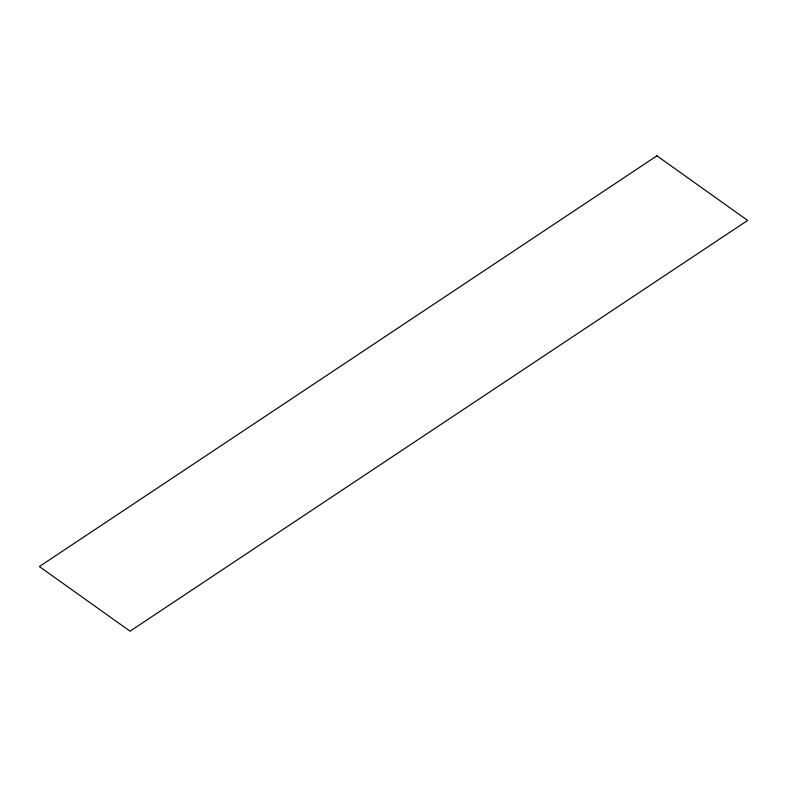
<?xml version="1.0" encoding="UTF-8"?>
<svg xmlns="http://www.w3.org/2000/svg" width="787" height="787" viewBox="0 0 787 787"><rect width="100%" height="100%" fill="white"/><g stroke="black" fill="none" stroke-linecap="round" stroke-linejoin="round"><path stroke-width="1.18" d="M656.938 155.816L39.35 566.561L130.062 631.184L747.65 220.439L656.938 155.816"/></g></svg>
